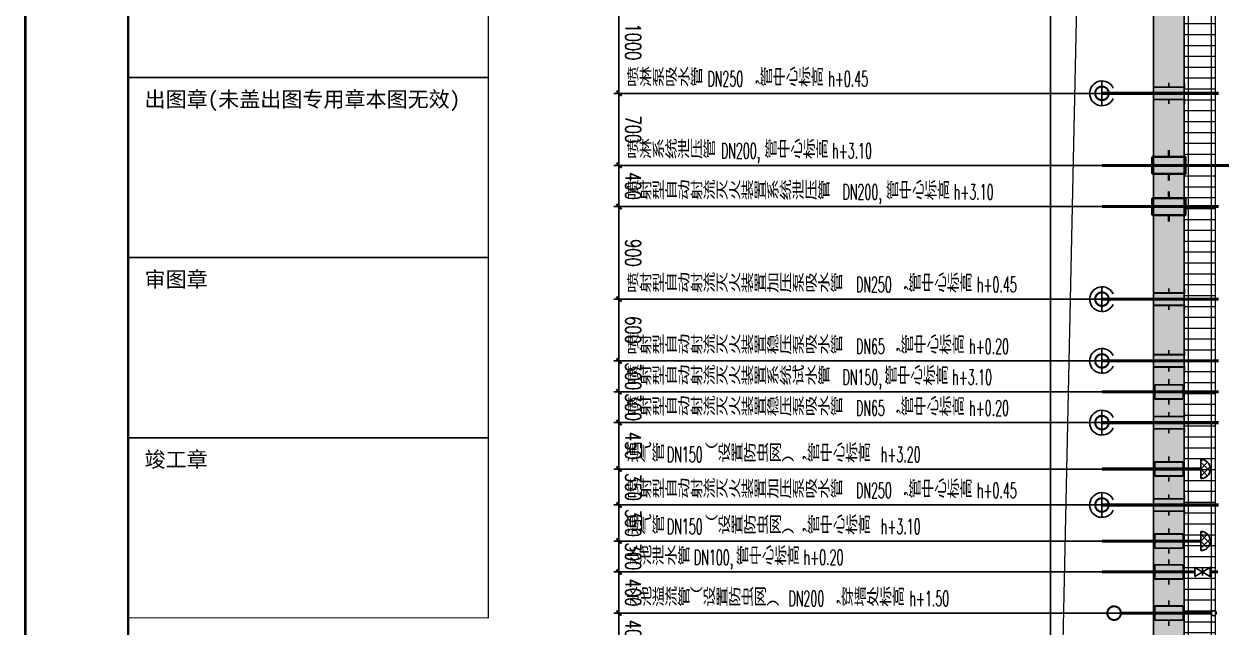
# Model space of a CAD drawing. Extents: x -452079 to 117456, y 3902 to 836955.
# Drawn here: x -328211 to -316578, y 64725 to 70586 of the extents above; entities that cross this region are included whole.
import ezdxf
from ezdxf.enums import TextEntityAlignment as Align

# ---------------------------------------------------------------- set-up
doc = ezdxf.new("R2010")
doc.units = 0
doc.header["$LTSCALE"] = 1000
doc.header["$MEASUREMENT"] = 0
for name, pattern in [('DASH', [0.35, 0.25, -0.1]), ('DOTE_30', [0.726, 0.6, -0.06, 0.006, -0.06]), ('PHANTOM2', [31.749999999999986, 15.875, -3.174999999999999, 3.174999999999999, -3.174999999999999, 3.174999999999999, -3.174999999999999])]:
    doc.linetypes.add(name, pattern=pattern)
for name, color, linetype in [('0-cxFrame', 155, 'Continuous'), ('A-AXIS-SYMB', 3, 'Continuous'), ('A-HATCH-2', 251, 'Continuous'), ('AS-COLN', 6, 'Continuous'), ('FM_ZF凝结', 150, 'Continuous'), ('FM_ZF喷淋', 6, 'Continuous'), ('FM_ZF废水', 21, 'Continuous'), ('FM_ZF污水', 2, 'Continuous'), ('gps-wang', 90, 'Continuous'), ('qianming', 155, 'Continuous'), ('S-TEXT_其他文字', 3, 'Continuous'), ('S-wang', 3, 'Continuous'), ('S-其他', 3, 'Continuous'), ('TWT_DIM', 3, 'Continuous'), ('TWT_TEXT', 7, 'Continuous'), ('WALL', 2, 'Continuous')]:
    doc.layers.add(name, color=color, linetype=linetype)
for name, color, linetype, lineweight in [('0-cxText', 131, 'Continuous', 25), ('A-WALL-HATCH', 8, 'Continuous', 13), ('Gps-ZF凝结', 150, 'DOTE_30', 60), ('Gps-ZF喷淋', 6, 'TG_ZP', 60), ('Gps-ZF喷淋中', 6, 'TG_ZP2', 60), ('Gps-ZF废水', 21, 'DASH', 60), ('Gps-ZF污水', 2, 'DASH', 60)]:
    doc.layers.add(name, color=color, linetype=linetype, lineweight=lineweight)
doc.styles.add('_TCH_DIM', font='SIMPLEX', dxfattribs={"width": 0.75, "bigfont": '@1HZTXT'})
doc.styles.add('_TCH_DIM_T3', font='SIMPLEX', dxfattribs={"width": 0.7058823529411765, "bigfont": 'GBCBIG'})
doc.styles.add('cx_biaoti', font='')
doc.styles.add('cx_tuming', font='')
doc.styles.add('cx_tuqian1', font='')
doc.styles.add('TG_LINETYPE', font='SIMPLEX', dxfattribs={"width": 0.8, "height": 3.5, "bigfont": 'HZTXT'})
doc.styles.add('图框宋体', font='', dxfattribs={"width": 0.75})
doc.styles.add('黑体', font='', dxfattribs={"height": 12})
doc.styles.get('cx_biaoti').set_extended_font_data('SimSun')
doc.styles.get('cx_tuming').set_extended_font_data('SimHei')
doc.styles.get('cx_tuqian1').set_extended_font_data('SimSun')
doc.styles.get('图框宋体').set_extended_font_data('SimSun')
doc.styles.get('黑体').set_extended_font_data('SimHei')
doc.linetypes.add('TG_ZP', pattern='A,3,-0.6,["ZP",TG_LINETYPE,S=0.1,R=0,X=-0.52,Y=-0.15],0', length=3.6)
doc.linetypes.add('TG_ZP2', pattern='A,4,-0.6,["ZP2",TG_LINETYPE,S=0.1,R=0,X=-0.52,Y=-0.15],0', length=4.6)
doc.dimstyles.new('_TCH_ARCH&&50', dxfattribs={"dimtxt": 148.75, "dimasz": 50, "dimexe": 50, "dimexo": 50, "dimgap": 63.12500000000001, "dimtad": 1, "dimdec": 0, "dimzin": 0, "dimdsep": 46, "dimtxsty": '_TCH_DIM_T3', "dimblk": 'ARCHTICK', "dimcen": 0.09, "dimclrt": 7, "dimazin": 2, "dimtfac": 1, "dimtdec": 0, "dimtix": 1, "dimtmove": 2, "dimatfit": 3, "dimfxl": 0, "dimtolj": 1, "dimtzin": 0, "dimarcsym": 0})

# ---------------------------------------------------------------- blocks, each defined once
blk = doc.blocks.new('zjcx_lan_xinxi(Dragon)')
for p, q in [((7000, -3200), (0, -3200)), ((7000, -6700), (0, -6700)), ((7000, -10200), (0, -10200)), ((7000, -13700), (0, -13700)), ((7000, -17200), (0, -17200))]:
    blk.add_line(p, q)
at = {"const_width": 25}
blk.add_lwpolyline([(0, -20700), (7000, -20700), (7000, 0), (0, 0)], close=True, dxfattribs=at)
for points in [[(2500, -3200), (2500, 0)], [(4500, -3200), (4500, 0)], [(0, -800), (7000, -800)], [(0, -1600), (7000, -1600)], [(0, -2400), (7000, -2400)]]:
    blk.add_lwpolyline(points)
for points in [[(7000, -3200), (7000, 0)], [(0, -3200), (7000, -3200)], [(0, -20700), (7000, -20700), (7000, -3200)], [(0, -20700), (7000, -20700)]]:
    blk.add_lwpolyline(points, dxfattribs=at)
at = {"style": '图框宋体'}
for s, p in [('实   名', (3500, -400)), ('签   名', (5750, -400)), ('项目负责人', (1204.01057605783, -1200)), ('专业负责人', (1250.000000000116, -2000)), ('设  计  人', (1250.000000000116, -2800))]:
    blk.add_text(s, height=300, dxfattribs=at).set_placement(p, align=Align.MIDDLE)
for s, p in [('注册（执业）章', (318.3070923574269, -3771.249459879589)), ('预留章', (318.3070923574269, -7271.249459879589)), ('出图章(未盖出图专用章本图无效)', (318.3070923574269, -10771.24945987959)), ('审图章', (318.3070923574269, -14271.24945987959)), ('竣工章', (318.3070923574269, -17771.24945987959))]:
    blk.add_text(s, height=300, dxfattribs=at).set_placement(p)
blk = doc.blocks.new('T-信息(Dragon)')
at = {"layer": '0-cxFrame'}
blk.add_blockref('zjcx_lan_xinxi(Dragon)', (0, 0), dxfattribs=at)
at = {"layer": 'qianming', "color": 3, "style": 'cx_biaoti'}
for s, p in [('宋月飞', (3496.829788440024, -1184.841803923431)), ('蒋松松', (3496.829788440024, -1984.841803923428)), ('蒋松松', (3496.829788440024, -2784.841803923428))]:
    blk.add_text(s, height=350, dxfattribs=at).set_placement(p, align=Align.MIDDLE_CENTER)
blk = doc.blocks.new('TK22.A0 L(Dragon)')
at = {"layer": '0-cxFrame', "color": 7, "const_width": 0.5}
blk.add_lwpolyline([(0, 0), (-1189, 0), (-1189, 841), (0, 841)], close=True, dxfattribs=at)
at = {"layer": '0-cxFrame', "const_width": 0.5}
blk.add_lwpolyline([(-80, 10), (-1169, 10), (-1169, 831), (-80, 831)], close=True, dxfattribs=at)
at = {"layer": '0-cxFrame', "xscale": 0.01, "yscale": 0.01, "zscale": 0.01}
blk.add_blockref('T-信息(Dragon)', (-1169, 831), dxfattribs=at)
at = {"style": '黑体', "flags": 4}
blk.add_attdef('图幅', text='', height=3.3, dxfattribs=at).set_placement((-40, 3), align=Align.RIGHT)
at = {"layer": '0-cxText', "flags": 4}
for tag, height, style, p in [('建设单位', 3.5, 'cx_tuming', (-45, 240)), ('项目名称', 3.5, 'cx_tuming', (-45, 210)), ('子项名称', 3.5, 'cx_tuming', (-45, 180)), ('工程编号', 3.3, 'cx_tuqian1', (-35, 165)), ('图名1', 3.5, 'cx_tuming', (-45, 87)), ('图名2', 3.5, 'cx_tuming', (-45, 79)), ('图名3', 3.5, 'cx_tuming', (-45, 71)), ('出图日期', 3.3, 'cx_tuqian1', (-39, 60)), ('专业', 3.3, 'cx_tuqian1', (-55, 52)), ('图号', 3.3, 'cx_tuqian1', (-55, 44)), ('版次', 3.3, 'cx_tuqian1', (-20, 44))]:
    blk.add_attdef(tag, text='', height=height, dxfattribs=dict(at, style=style)).set_placement(p, align=Align.MIDDLE)
blk = doc.blocks.new('喇叭裤_M_F')
at = {"layer": 'S-TEXT_其他文字'}
for p, q in [((-2943334.930552511, 331393.1658825671), (-2943334.930552511, 331633.1658825671)), ((-2943454.930552511, 331513.1658825671), (-2943214.930552511, 331513.1658825671))]:
    blk.add_line(p, q, dxfattribs=at)
at = {"layer": 'S-TEXT_其他文字', "const_width": 20}
blk.add_lwpolyline([(-2943268.930585472, 331513.0998825525, -3999.999915126028), (-2943268.930552511, 331513.1658825671)], format="xyb", dxfattribs=at)
at = {"layer": 'S-TEXT_其他文字'}
blk.add_arc((-2943334.930552451, 331513.1658822988), 120, 295.2498606566417, 244.6970538602092, dxfattribs=at)
blk = doc.blocks.new('cqtqg')
at = {"layer": 'gps-wang'}
for p, q in [((-93.33333333401242, 2.91038304567337e-11), (93.33333333401242, 2.91038304567337e-11)), ((-71.96099302351939, 3.92901711165905e-11), (-91.306434609415, 19.34544158595527)), ((-67.96728328461467, 2.91038304567337e-11), (22.59080184889608, 90.55808513359078)), ((0, 2.91038304567337e-11), (-65.99663291120378, 65.99663291123288)), ((67.96728328465542, 2.91038304567337e-11), (-22.59080184887571, 90.55808513359078)), ((4.074536263942718e-11, 2.91038304567337e-11), (65.99663291120378, 65.99663291123288)), ((71.96099302349903, 3.92901711165905e-11), (91.30643460943537, 19.34544158595527))]:
    blk.add_line(p, q, dxfattribs=at)
blk.add_arc((0, 2.91038304567337e-11), 93.33333333401242, 0, 180, dxfattribs=at)
blk = doc.blocks.new('$LinePat$饰面砖')
at = {"color": 0}
for p, q in [((0, 0), (70, 0)), ((0, 0), (0, -100)), ((35, 0), (35, -100)), ((70, 0), (70, -100)), ((0, -100), (70, -100))]:
    blk.add_line(p, q, dxfattribs=at)
at = {"color": 0, "linetype": 'DASH'}
for p, q in [((0, -12.5), (70, -12.5)), ((0, -87.5), (70, -87.5))]:
    blk.add_line(p, q, dxfattribs=at)
blk = doc.blocks.new('A$C7EDB0725')
at = {"layer": 'A-HATCH-2'}
h = blk.add_hatch(dxfattribs=at)
h.set_pattern_fill('混凝土', color=8, scale=50)
h.set_pattern_definition([(49.99999999999999, (375246.5758206437, -51127.69472976355), (358.6300913003767, -31.37606749129755), [37.5, -412.5]), (355, (375246.5758206437, -51127.69472976355), (-69.3756668065, 376.0960668500059), [30, -330]), (100.4514, (375276.4616606437, -51130.30939976355), (289.2546908570108, 344.7197710304768), [31.870095, -350.571056]), (46.18420000000001, (375246.5758206437, -51027.69472976355), (533.6205243128222, -82.75950716450905), [56.25, -618.75]), (96.6356, (375291.0441931437, -51034.59138326355), (467.3313527743517, 487.0589354502209), [47.805144, -525.8565]), (351.1842, (375246.5758206437, -51027.69472976355), (467.3309725668136, 487.0593004626623), [45, -495]), (21, (375296.5758206437, -51052.69472976355), (298.4535260592309, -201.3094453326694), [37.5, -412.5]), (326.0000000000001, (375296.5758206437, -51052.69472976355), (121.6576659607909, 362.5750225234265), [30, -330]), (71.4514, (375321.4469371437, -51069.47053276355), (420.111314290745, 161.2652483549762), [31.870095, -350.571056]), (37.50000000000001, (375246.5758206437, -51127.69472976355), (6.079927658645334, 166.4469269156558), [0, -326, 0, -335, 0, -331.25]), (7.499999999999999, (375246.5758206437, -51127.69472976355), (131.5347687210743, 197.2058559411801), [0, -191, 0, -318.5, 0, -126.25]), (327.5, (375135.0758206437, -51127.69472976355), (266.9112180862045, -11.27743586718988), [0, -125, 0, -390, 0, -517.5]), (317.5, (375085.0758206437, -51127.69472976355), (291.5930846711931, 50.05249116615887), [0, -162.5, 0, -259, 0, -367.5])])
h.paths.add_polyline_path([(1760.035002462333, 15922.82172966081), (1460.035002462333, 15922.82172966081), (1460.035002462158, 811.935485348411), (1610.035002462333, 695.2688186821324), (1760.035002462508, 811.9354853494588)])
at = {"layer": 'A-WALL-HATCH'}
blk.add_lwpolyline([(460.0350024624495, 801.9354853479454), (777.9579530978808, 15595.09007567233), (1460.035002462333, 15812.82172966011)], dxfattribs=at)
at = {"layer": 'AS-COLN'}
for p, q in [((1460.035002462333, 15922.82172966081), (1460.035002462158, 811.935485348411)), ((1760.035002462333, 15922.82172966081), (1760.035002462508, 811.9354853494588))]:
    blk.add_line(p, q, dxfattribs=at)
blk.add_lwpolyline([(460.0350024624495, 801.9354853479454), (1460.035002462449, 801.9354853479454), (1460.035002462449, 15812.82172966011), (460.0350024624495, 15812.82172966011)], close=True, dxfattribs=at)
at = {"layer": 'A-WALL-HATCH', "xscale": 3.019102133014554, "yscale": 3, "zscale": 3, "rotation": 270.0001690309123}
for p in [(2060.044354593381, 12642.76493253194), (2060.044978068792, 12431.42778322178), (2060.045601544261, 12220.09063391174), (2060.046225019672, 12008.75348460158), (2060.046848495142, 11797.41633529153), (2060.047471970553, 11586.07918598138), (2060.048095445964, 11374.74203667133), (2060.048718921433, 11163.40488736118), (2060.049342396902, 10952.06773805113), (2060.049965872313, 10740.73058874097), (2060.050589347724, 10529.39343943093), (2060.051212823193, 10318.05629012077), (2060.051836298604, 10106.71914081073), (2060.052459774073, 9895.381991500573), (2060.053083249484, 9684.044842190531), (2060.053706724895, 9472.707692880373), (2060.054330200364, 9261.37054357033), (2060.054953675834, 9050.033394260172), (2060.055577151245, 8838.69624495013), (2060.056200626655, 8627.359095639971), (2060.056824102125, 8416.021946329929), (2060.057447577536, 8204.68479701977), (2060.058071053005, 7993.347647709728), (2060.058694528416, 7782.01049839957), (2060.059318003827, 7570.673349089528), (2060.059941479296, 7359.336199779369), (2060.060564954765, 7147.999050469327), (2060.061188430176, 6936.661901159168), (2060.061811905587, 6725.324751849126)]:
    blk.add_blockref('$LinePat$饰面砖', p, dxfattribs=at)
blk = doc.blocks.new('$VALVE$00000547')
at = {"const_width": 30}
for points in [[(0, 100), (-250, 100), (-250, 175)], [(0, 100), (0, 175)], [(0, 100), (250, 100), (250, 175)], [(-250, -175), (-250, -100), (0, -100)], [(0, -175), (0, -100)], [(250, -175), (250, -100), (0, -100)]]:
    blk.add_lwpolyline(points, dxfattribs=at)
blk = doc.blocks.new('$VALVE$00000553')
for p, q in [((-137.7, -68.85000000000005), (-137.7, 68.85)), ((-137.7, 0), (137.7, 0)), ((0, -6.279119999999577), (0, 6.279119999999577)), ((137.7, -68.85000000000005), (137.7, 68.85))]:
    blk.add_line(p, q)
at = {"const_width": 18.36}
for points in [[(0, 123.5783553195676), (0, 68.85), (0, 68.85)], [(-137.7, 68.85), (-137.7, 68.85), (0, 68.85)], [(137.7, 68.85), (137.7, 68.85), (0, 68.85)], [(0, -68.85000000000005), (-137.7, -68.85000000000005), (-137.7, -68.85000000000005)], [(0, -68.85000000000005), (137.7, -68.85000000000005), (137.7, -68.85000000000005)], [(0, -68.85000000000005), (0, -123.5783553195677), (0, -123.5783553195677)]]:
    blk.add_lwpolyline(points, dxfattribs=at)
blk = doc.blocks.new('$VALVE$00000296')
for points in [[(-125, 72.16878364870354), (-125, -72.16878364870354), (125, 72.16878364870354), (125, -72.16878364870354), (-125, 72.16878364870354)], [(0, 60.22559497023212), (0, -63.5535608260252)]]:
    blk.add_lwpolyline(points)
for p in [(-125, 0), (125, 0)]:
    blk.add_point(p)
blk = doc.blocks.new('_ArchTick')
at = {"color": 0, "linetype": 'ByBlock', "const_width": 0.4}
blk.add_lwpolyline([(-0.5, -0.5), (0.5, 0.5)], dxfattribs=at)
blk = doc.blocks.new('*D559')
at = {"layer": 'TWT_DIM', "color": 0, "lineweight": -2, "transparency": 16777216}
for p, q in [((-316985.4071485218, 70911.40297374579), (-322478.9231497534, 70911.3867670716)), ((-322428.9201996071, 69911.38675951325), (-322428.9231497536, 70911.38691457889)), ((-316985.4041983754, 69911.40281868014), (-322478.920199607, 69911.38661200595))]:
    blk.add_line(p, q, dxfattribs=at)
at = {"layer": 'TWT_DIM', "color": 0, "lineweight": -2, "transparency": 16777216, "xscale": 50, "yscale": 50, "zscale": 50}
for p, rotation in [((-322428.9231497536, 70911.38691457889), 90.00016903091408), ((-322428.9201996071, 69911.38675951325), 270.000169030914)]:
    blk.add_blockref('_ArchTick', p, dxfattribs=dict(at, rotation=rotation))
at = {"layer": 'TWT_DIM', "color": 7, "transparency": 16777216, "insert": (-322291.421674681, 70411.38724269114), "char_height": 148.75, "attachment_point": 5, "rotation": 270.00016903091404, "style": '_TCH_DIM_T3'}
blk.add_mtext('\\A1;1000', dxfattribs=at)
blk = doc.blocks.new('*D560')
at = {"layer": 'TWT_DIM', "color": 0, "lineweight": -2, "transparency": 16777216}
for p, q in [((-316985.4041983754, 69911.40281867972), (-322478.920199607, 69911.38661200597)), ((-322428.9181342034, 69211.28448758791), (-322428.9201996072, 69911.38675951326)), ((-316985.4021329715, 69211.30054675437), (-322478.9181342032, 69211.28434008062))]:
    blk.add_line(p, q, dxfattribs=at)
at = {"layer": 'TWT_DIM', "color": 0, "lineweight": -2, "transparency": 16777216, "xscale": 50, "yscale": 50, "zscale": 50}
for p, rotation in [((-322428.9201996072, 69911.38675951326), 90.00016903090946), ((-322428.9181342034, 69211.28448758791), 270.0001690309095)]:
    blk.add_blockref('_ArchTick', p, dxfattribs=dict(at, rotation=rotation))
at = {"layer": 'TWT_DIM', "color": 7, "transparency": 16777216, "insert": (-322291.4191669059, 69561.3360291956), "char_height": 148.75, "attachment_point": 5, "rotation": 270.0001690309095, "style": '_TCH_DIM_T3'}
blk.add_mtext('\\A1;700', dxfattribs=at)
blk = doc.blocks.new('*D561')
at = {"layer": 'TWT_DIM', "color": 0, "lineweight": -2, "transparency": 16777216}
for p, q in [((-316985.4021329715, 69211.30054675484), (-322478.9181342031, 69211.2843400806)), ((-322428.9169541441, 68811.28422948123), (-322428.9181342033, 69211.28448758791)), ((-316985.4009529123, 68811.30028864816), (-322478.916954144, 68811.28408197392))]:
    blk.add_line(p, q, dxfattribs=at)
at = {"layer": 'TWT_DIM', "color": 0, "lineweight": -2, "transparency": 16777216, "xscale": 50, "yscale": 50, "zscale": 50}
for p, rotation in [((-322428.9181342033, 69211.28448758791), 90.0001690309145), ((-322428.9169541441, 68811.28422948123), 270.0001690309145)]:
    blk.add_blockref('_ArchTick', p, dxfattribs=dict(at, rotation=rotation))
at = {"layer": 'TWT_DIM', "color": 7, "transparency": 16777216, "insert": (-322291.4175441744, 69011.28476417958), "char_height": 148.75, "attachment_point": 5, "rotation": 270.00016903091455, "style": '_TCH_DIM_T3'}
blk.add_mtext('\\A1;400', dxfattribs=at)
blk = doc.blocks.new('*D562')
at = {"layer": 'TWT_DIM', "color": 0, "lineweight": -2, "transparency": 16777216}
for p, q in [((-316985.4009529123, 68811.30028864785), (-322478.916954144, 68811.28408197394)), ((-322428.9142993154, 67911.38681069856), (-322428.9169541441, 68811.28422948123)), ((-316985.3982980836, 67911.40286986518), (-322478.9142993152, 67911.38666319127))]:
    blk.add_line(p, q, dxfattribs=at)
at = {"layer": 'TWT_DIM', "color": 0, "lineweight": -2, "transparency": 16777216, "xscale": 50, "yscale": 50, "zscale": 50}
for p, rotation in [((-322428.9169541441, 68811.28422948123), 90.00016903091111), ((-322428.9142993154, 67911.38681069856), 270.0001690309111)]:
    blk.add_blockref('_ArchTick', p, dxfattribs=dict(at, rotation=rotation))
at = {"layer": 'TWT_DIM', "color": 7, "transparency": 16777216, "insert": (-322291.4156267304, 68361.335925735), "char_height": 148.75, "attachment_point": 5, "rotation": 270.00016903091114, "style": '_TCH_DIM_T3'}
blk.add_mtext('\\A1;900', dxfattribs=at)
blk = doc.blocks.new('*D563')
at = {"layer": 'TWT_DIM', "color": 0, "lineweight": -2, "transparency": 16777216}
for p, q in [((-316985.3982980836, 67911.40286986556), (-322478.9142993153, 67911.38666319124)), ((-322428.9125292277, 67311.38674187595), (-322428.9142993155, 67911.38681069855)), ((-316985.3965279958, 67311.40280104296), (-322478.9125292275, 67311.38659436864))]:
    blk.add_line(p, q, dxfattribs=at)
at = {"layer": 'TWT_DIM', "color": 0, "lineweight": -2, "transparency": 16777216, "xscale": 50, "yscale": 50, "zscale": 50}
for p, rotation in [((-322428.9142993155, 67911.38681069855), 90.00016903091533), ((-322428.9125292277, 67311.38674187595), 270.0001690309153)]:
    blk.add_blockref('_ArchTick', p, dxfattribs=dict(at, rotation=rotation))
at = {"layer": 'TWT_DIM', "color": 7, "transparency": 16777216, "insert": (-322291.4134142722, 67611.38718193234), "char_height": 148.75, "attachment_point": 5, "rotation": 270.00016903091534, "style": '_TCH_DIM_T3'}
blk.add_mtext('\\A1;600', dxfattribs=at)
blk = doc.blocks.new('*D564')
at = {"layer": 'TWT_DIM', "color": 0, "lineweight": -2, "transparency": 16777216}
for p, q in [((-322428.9125292277, 67311.38674187596), (-322428.912676735, 67361.38674187574)), ((-316985.3965279958, 67311.40280104257), (-322478.9125292275, 67311.38659436867)), ((-322428.9116445195, 67011.50051477276), (-322428.9125292277, 67311.38674187596)), ((-316985.3956432877, 67011.51657393937), (-322478.9116445194, 67011.50036726547)), ((-322428.9116445195, 67011.50051477276), (-322428.9114970122, 66961.50051477298))]:
    blk.add_line(p, q, dxfattribs=at)
at = {"layer": 'TWT_DIM', "color": 0, "lineweight": -2, "transparency": 16777216, "xscale": 50, "yscale": 50, "zscale": 50}
for p, rotation in [((-322428.9125292277, 67311.38674187596), 270.000169030911), ((-322428.9116445195, 67011.50051477276), 90.00016903091094)]:
    blk.add_blockref('_ArchTick', p, dxfattribs=dict(at, rotation=rotation))
at = {"layer": 'TWT_DIM', "color": 7, "transparency": 16777216, "insert": (-322291.4120868742, 67161.44403396938), "char_height": 148.75, "attachment_point": 5, "rotation": 270.00016903091097, "style": '_TCH_DIM_T3'}
blk.add_mtext('\\A1;300', dxfattribs=at)
blk = doc.blocks.new('*D565')
at = {"layer": 'TWT_DIM', "color": 0, "lineweight": -2, "transparency": 16777216}
for p, q in [((-316985.3956432877, 67011.5165739391), (-322478.9116445193, 67011.50036726546)), ((-322428.9116445195, 67011.50051477275), (-322428.9117920268, 67061.50051477255)), ((-322428.9107591403, 66711.38681069131), (-322428.9116445195, 67011.50051477275)), ((-316985.3947579085, 66711.40286985766), (-322478.9107591401, 66711.38666318402)), ((-322428.9107591403, 66711.38681069131), (-322428.910611633, 66661.38681069153))]:
    blk.add_line(p, q, dxfattribs=at)
at = {"layer": 'TWT_DIM', "color": 0, "lineweight": -2, "transparency": 16777216, "xscale": 50, "yscale": 50, "zscale": 50}
for p, rotation in [((-322428.9116445195, 67011.50051477275), 270.0001690309082), ((-322428.9107591403, 66711.38681069131), 90.00016903090825)]:
    blk.add_blockref('_ArchTick', p, dxfattribs=dict(at, rotation=rotation))
at = {"layer": 'TWT_DIM', "color": 7, "transparency": 16777216, "insert": (-322291.4112018305, 66861.44406837715), "char_height": 148.75, "attachment_point": 5, "rotation": 270.00016903090824, "style": '_TCH_DIM_T3'}
blk.add_mtext('\\A1;300', dxfattribs=at)
blk = doc.blocks.new('*D566')
at = {"layer": 'TWT_DIM', "color": 0, "lineweight": -2, "transparency": 16777216}
for p, q in [((-316985.3947579085, 66711.4028698583), (-322478.9107591402, 66711.38666318404)), ((-322428.9094301471, 66260.90292319315), (-322428.9107591403, 66711.38681069134)), ((-316985.3934289152, 66260.9189823601), (-322478.9094301469, 66260.90277568584))]:
    blk.add_line(p, q, dxfattribs=at)
at = {"layer": 'TWT_DIM', "color": 0, "lineweight": -2, "transparency": 16777216, "xscale": 50, "yscale": 50, "zscale": 50}
for p, rotation in [((-322428.9107591403, 66711.38681069134), 90.00016903091482), ((-322428.9094301471, 66260.90292319315), 270.0001690309148)]:
    blk.add_blockref('_ArchTick', p, dxfattribs=dict(at, rotation=rotation))
at = {"layer": 'TWT_DIM', "color": 7, "transparency": 16777216, "insert": (-322291.4100946444, 66486.14527258728), "char_height": 148.75, "attachment_point": 5, "rotation": 270.00016903091483, "style": '_TCH_DIM_T3'}
blk.add_mtext('\\A1;450', dxfattribs=at)
blk = doc.blocks.new('*D567')
at = {"layer": 'TWT_DIM', "color": 0, "lineweight": -2, "transparency": 16777216}
for p, q in [((-322428.9094301471, 66260.90292319313), (-322428.9095776544, 66310.90292319292)), ((-316985.3934289152, 66260.91898235962), (-322478.9094301469, 66260.90277568584)), ((-322428.9083990234, 65911.38675907745), (-322428.9094301471, 66260.90292319313)), ((-316985.3923977916, 65911.40281824394), (-322478.9083990232, 65911.38661157015)), ((-322428.9083990234, 65911.38675907745), (-322428.9082515161, 65861.38675907766))]:
    blk.add_line(p, q, dxfattribs=at)
at = {"layer": 'TWT_DIM', "color": 0, "lineweight": -2, "transparency": 16777216, "xscale": 50, "yscale": 50, "zscale": 50}
for p, rotation in [((-322428.9094301471, 66260.90292319313), 270.0001690309099), ((-322428.9083990234, 65911.38675907745), 90.00016903090987)]:
    blk.add_blockref('_ArchTick', p, dxfattribs=dict(at, rotation=rotation))
at = {"layer": 'TWT_DIM', "color": 7, "transparency": 16777216, "insert": (-322291.4089145859, 66086.14524678035), "char_height": 148.75, "attachment_point": 5, "rotation": 270.0001690309099, "style": '_TCH_DIM_T3'}
blk.add_mtext('\\A1;350', dxfattribs=at)
blk = doc.blocks.new('*D568')
at = {"layer": 'TWT_DIM', "color": 0, "lineweight": -2, "transparency": 16777216}
for p, q in [((-322428.9083990233, 65911.38675907745), (-322428.9085465306, 65961.38675907723)), ((-316985.3923977916, 65911.40281824417), (-322478.9083990232, 65911.38661157015)), ((-322428.9073650449, 65560.9029404062), (-322428.9083990233, 65911.38675907745)), ((-316985.3913638131, 65560.91899957292), (-322478.9073650448, 65560.90279289891)), ((-322428.9073650449, 65560.9029404062), (-322428.9072175376, 65510.90294040641))]:
    blk.add_line(p, q, dxfattribs=at)
at = {"layer": 'TWT_DIM', "color": 0, "lineweight": -2, "transparency": 16777216, "xscale": 50, "yscale": 50, "zscale": 50}
for p, rotation in [((-322428.9083990233, 65911.38675907745), 270.0001690309123), ((-322428.9073650449, 65560.9029404062), 90.00016903091226)]:
    blk.add_blockref('_ArchTick', p, dxfattribs=dict(at, rotation=rotation))
at = {"layer": 'TWT_DIM', "color": 7, "transparency": 16777216, "insert": (-322291.4078820348, 65736.14525538689), "char_height": 148.75, "attachment_point": 5, "rotation": 270.0001690309123, "style": '_TCH_DIM_T3'}
blk.add_mtext('\\A1;350', dxfattribs=at)
blk = doc.blocks.new('*D569')
at = {"layer": 'TWT_DIM', "color": 0, "lineweight": -2, "transparency": 16777216}
for p, q in [((-322428.9073650449, 65560.90294040622), (-322428.9075125522, 65610.902940406)), ((-316985.3913638131, 65560.91899957361), (-322478.9073650448, 65560.90279289891)), ((-322428.9064800015, 65260.90306113402), (-322428.9073650449, 65560.90294040622)), ((-316985.3904787697, 65260.91912030142), (-322478.9064800013, 65260.90291362672)), ((-322428.9064800015, 65260.90306113402), (-322428.9063324942, 65210.90306113424))]:
    blk.add_line(p, q, dxfattribs=at)
at = {"layer": 'TWT_DIM', "color": 0, "lineweight": -2, "transparency": 16777216, "xscale": 50, "yscale": 50, "zscale": 50}
for p, rotation in [((-322428.9073650449, 65560.90294040622), 270.0001690309194), ((-322428.9064800015, 65260.90306113402), 90.00016903091934)]:
    blk.add_blockref('_ArchTick', p, dxfattribs=dict(at, rotation=rotation))
at = {"layer": 'TWT_DIM', "color": 7, "transparency": 16777216, "insert": (-322291.4069225239, 65410.90340641519), "char_height": 148.75, "attachment_point": 5, "rotation": 270.0001690309193, "style": '_TCH_DIM_T3'}
blk.add_mtext('\\A1;300', dxfattribs=at)
blk = doc.blocks.new('*D570')
at = {"layer": 'TWT_DIM', "color": 0, "lineweight": -2, "transparency": 16777216}
for p, q in [((-316985.3904787697, 65260.91912030078), (-322478.9064800013, 65260.90291362673)), ((-322428.905298756, 64860.50065270685), (-322428.9064800015, 65260.90306113403)), ((-316985.3892975241, 64860.51671187361), (-322478.9052987558, 64860.50050519955))]:
    blk.add_line(p, q, dxfattribs=at)
at = {"layer": 'TWT_DIM', "color": 0, "lineweight": -2, "transparency": 16777216, "xscale": 50, "yscale": 50, "zscale": 50}
for p, rotation in [((-322428.9064800015, 65260.90306113403), 90.00016903091257), ((-322428.905298756, 64860.50065270685), 270.0001690309126)]:
    blk.add_blockref('_ArchTick', p, dxfattribs=dict(at, rotation=rotation))
at = {"layer": 'TWT_DIM', "color": 7, "transparency": 16777216, "insert": (-322291.4058893794, 65060.70226256554), "char_height": 148.75, "attachment_point": 5, "rotation": 270.0001690309126, "style": '_TCH_DIM_T3'}
blk.add_mtext('\\A1;400', dxfattribs=at)
blk = doc.blocks.new('*D571')
at = {"layer": 'TWT_DIM', "color": 0, "lineweight": -2, "transparency": 16777216}
for p, q in [((-316985.3892975241, 64860.5167118735), (-322478.9052987557, 64860.50050519955)), ((-322428.9041186985, 64460.50097964834), (-322428.9052987559, 64860.50065270685)), ((-316985.3881174667, 64460.517038815), (-322478.9041186983, 64460.50083214104))]:
    blk.add_line(p, q, dxfattribs=at)
at = {"layer": 'TWT_DIM', "color": 0, "lineweight": -2, "transparency": 16777216, "xscale": 50, "yscale": 50, "zscale": 50}
for p, rotation in [((-322428.9052987559, 64860.50065270685), 90.00016903091166), ((-322428.9041186985, 64460.50097964834), 270.0001690309116)]:
    blk.add_blockref('_ArchTick', p, dxfattribs=dict(at, rotation=rotation))
at = {"layer": 'TWT_DIM', "color": 7, "transparency": 16777216, "insert": (-322291.4047087278, 64660.50122182265), "char_height": 148.75, "attachment_point": 5, "rotation": 270.00016903091165, "style": '_TCH_DIM_T3'}
blk.add_mtext('\\A1;400', dxfattribs=at)

msp = doc.modelspace()

# ---------------------------------------------------------------- linework, layer by layer
at = {"layer": 'A-AXIS-SYMB'}
msp.add_lwpolyline([(-328198.5582222261, 33614.62293454784), (-268748.5582222261, 33614.62293454784), (-268748.5582222261, 75664.62293454784), (-328198.5582222261, 75664.62293454784)], close=True, dxfattribs=at)
at = {"layer": 'Gps-ZF凝结', "ltscale": 0.5, "const_width": 30}
for points in [[(-316600.4158512485, 69911.40161221684), (-317735.4158514476, 69911.40161221684)], [(-316600.4158512485, 67911.40161221684), (-317735.4158514476, 67911.40161221684)], [(-316600.4158512485, 67311.40161221684), (-317735.4158514476, 67311.40161221684)], [(-316600.4158512485, 66711.40161221684), (-317735.4158514476, 66711.40161221684)], [(-316600.4158512485, 65911.40161221684), (-317735.4158514476, 65911.40161221684)]]:
    msp.add_lwpolyline(points, dxfattribs=at)
at = {"layer": 'Gps-ZF喷淋', "linetype": 'TG_ZP', "ltscale": 0.4, "const_width": 30}
msp.add_lwpolyline([(-317735.4158514472, 69211.2992026239), (-316008.9034388034, 69211.2992026239)], dxfattribs=at)
at = {"layer": 'Gps-ZF喷淋中', "color": 4, "linetype": 'Continuous', "const_width": 30}
msp.add_lwpolyline([(-317735.4158514472, 68811.2992026239), (-316600.4158512485, 68811.2992026239)], dxfattribs=at)
at = {"layer": 'Gps-ZF废水', "linetype": 'PHANTOM2', "ltscale": 250, "const_width": 30}
for points in [[(-316775.4335563231, 66260.91777633558), (-317735.4601062508, 66260.91777633558)], [(-316775.4335563231, 65560.91777633558), (-317735.4601062508, 65560.91777633558)], [(-317735.460106251, 65260.91777633563), (-316833.5291011859, 65260.91777633563)], [(-316683.5291011859, 65260.91777633563), (-316608.7386428951, 65260.91777633563)], [(-317551.4573999531, 64860.51536790499), (-316674.2325129359, 64860.51536790499)]]:
    msp.add_lwpolyline(points, dxfattribs=at)
at = {"layer": 'Gps-ZF污水', "const_width": 30}
msp.add_lwpolyline([(-317735.4158514472, 67010.5153679041), (-316600.4158512485, 67010.5153679041)], dxfattribs=at)
at = {"layer": 'S-TEXT_其他文字', "const_width": 20, "elevation": -3000}
msp.add_lwpolyline([(-317683.4574179891, 64860.58132927803, -3999.999915126028), (-317683.4574509505, 64860.51532926349)], format="xyb", dxfattribs=at)
at = {"layer": 'S-wang'}
msp.add_circle((-316649.2325129359, 64860.51536790499, -3000), 25, dxfattribs=at)

# ---------------------------------------------------------------- block references
at = {"layer": '0-cxFrame', "xscale": 50, "yscale": 50, "zscale": 50}
msp.add_blockref('TK22.A0 L(Dragon)', (-268748.5582222261, 33614.62293454784), dxfattribs=at)
at = {"layer": 'FM_ZF凝结', "xscale": 0.6, "yscale": 0.6, "zscale": 0.6, "rotation": 180}
for p in [(-317085.4158514476, 69911.40161221684), (-317085.4158514476, 67911.40161221684), (-317085.4158514476, 67311.40161221684), (-317085.4158514476, 66711.40161221684), (-317085.4158514476, 65911.40161221684)]:
    msp.add_blockref('$VALVE$00000547', p, dxfattribs=at)
at = {"layer": 'FM_ZF喷淋', "xscale": 1.2, "yscale": 1.2, "zscale": 1.2}
for p in [(-317085.4158514472, 69211.2992026239), (-317085.4158514472, 68811.2992026239)]:
    msp.add_blockref('$VALVE$00000553', p, dxfattribs=at)
at = {"layer": 'FM_ZF废水', "xscale": -1, "yscale": -1, "rotation": 180}
for p in [(-317085.460106251, 66260.91777633558), (-317085.460106251, 65560.91777633558)]:
    msp.add_blockref('$VALVE$00000553', p, dxfattribs=at)
at = {"layer": 'FM_ZF废水', "xscale": -1, "yscale": -1}
for p in [(-317085.4662362099, 65260.91777633563), (-317085.4601062508, 64860.51536790499)]:
    msp.add_blockref('$VALVE$00000553', p, dxfattribs=at)
at = {"layer": 'FM_ZF废水', "xscale": 0.6, "yscale": -0.6, "zscale": 0.6}
msp.add_blockref('$VALVE$00000296', (-316758.5291011859, 65260.91777633563), dxfattribs=at)
at = {"layer": 'FM_ZF污水'}
msp.add_blockref('$VALVE$00000553', (-317085.4158514472, 67010.5153679041), dxfattribs=at)
at = {"layer": 'Gps-ZF凝结', "linetype": 'Continuous', "rotation": 90.00000000000001}
for p in [(13777.74999247835, 3013246.332190226, -3000), (13777.74999247835, 3011246.332190226, -3000), (13777.74999247835, 3010646.332190226, -3000), (13777.74999247835, 3010046.332190226, -3000), (13777.74999247835, 3009246.332190226, -3000)]:
    msp.add_blockref('喇叭裤_M_F', p, dxfattribs=at)
at = {"layer": 'S-其他', "rotation": 270}
for p in [(-316775.4335563231, 66260.91777633558), (-316775.4335563231, 65560.91777633558)]:
    msp.add_blockref('cqtqg', p, dxfattribs=at)
at = {"layer": 'WALL'}
msp.add_blockref('A$C7EDB0725', (-318695.45085391, 58048.57988255568, -3000), dxfattribs=at)

# ---------------------------------------------------------------- texts
at = {"layer": 'TWT_TEXT', "style": '_TCH_DIM'}
for s, height, width, p in [('喷淋泵吸水管', 173.6220472440945, 0.75, (-322356.6750957566, 69978.75365439856)), ('，管中心标高', 173.6220472440945, 0.75, (-321182.9250957566, 69978.75365439856)), ('DN250', 148.75, 0.5294117647058824, (-321569.1750957566, 69978.75365439856)), ('h+0.45', 148.75, 0.5294117647058824, (-320395.4250957566, 69978.75365439856)), ('喷淋系统泄压管', 173.6220472440945, 0.75, (-322356.6730303528, 69278.6513824733)), ('管中心标高', 173.6220472440945, 0.75, (-321014.1730303528, 69278.6513824733)), ('DN200,', 148.75, 0.5294117647058824, (-321437.9230303528, 69278.6513824733)), ('h+3.10', 148.75, 0.5294117647058824, (-320357.9230303528, 69278.6513824733)), ('喷射型自动射流灭火装置系统泄压管', 173.6220472440945, 0.75, (-322356.6718502936, 68878.65112436659)), ('DN200,', 148.75, 0.5294117647058824, (-320256.6718502936, 68878.65112436659)), ('管中心标高', 173.6220472440945, 0.75, (-319832.9218502936, 68878.65112436659)), ('h+3.10', 148.75, 0.5294117647058824, (-319176.6718502936, 68878.65112436659)), ('喷射型自动射流灭火装置加压泵吸水管', 173.6220472440945, 0.75, (-322356.6691954649, 67978.75370558386)), ('，管中心标高', 173.6220472440945, 0.75, (-319739.1691954649, 67978.75370558386)), ('DN250', 148.75, 0.5294117647058824, (-320125.4191954649, 67978.75370558386)), ('h+0.45', 148.75, 0.5294117647058824, (-318951.6691954649, 67978.75370558386)), ('喷射型自动射流灭火装置稳压泵吸水管', 173.6220472440945, 0.75, (-322356.6674253771, 67378.75363676126)), ('DN65', 148.75, 0.5294117647058824, (-320125.4174253771, 67378.75363676126)), ('，管中心标高', 173.6220472440945, 0.75, (-319814.1674253771, 67378.75363676126)), ('h+0.20', 148.75, 0.5294117647058824, (-319026.6674253771, 67378.75363676126)), ('喷射型自动射流灭火装置系统试水管', 173.6220472440945, 0.75, (-322356.6665406688, 67078.86740965815)), ('管中心标高', 173.6220472440945, 0.75, (-319847.9165406688, 67078.86740965815)), ('DN150,', 148.75, 0.5294117647058824, (-320256.6665406688, 67078.86740965815)), ('h+3.10', 148.75, 0.5294117647058824, (-319191.6665406688, 67078.86740965815)), ('喷射型自动射流灭火装置稳压泵吸水管', 173.6220472440945, 0.75, (-322356.6656552897, 66778.75370557666)), ('DN65', 148.75, 0.5294117647058824, (-320125.4156552897, 66778.75370557666)), ('，管中心标高', 173.6220472440945, 0.75, (-319814.1656552897, 66778.75370557666)), ('h+0.20', 148.75, 0.5294117647058824, (-319026.6656552897, 66778.75370557666)), ('通气管', 173.6220472440945, 0.75, (-322356.6643262965, 66328.26981807852)), ('DN150', 148.75, 0.5294117647058824, (-321962.9143262965, 66328.26981807852)), ('（设置防虫网），管中心标高', 173.6220472440945, 0.75, (-321591.6643262965, 66328.26981807852)), ('h+3.20', 148.75, 0.5294117647058824, (-319885.4143262965, 66328.26981807852)), ('喷射型自动射流灭火装置加压泵吸水管', 173.6220472440945, 0.75, (-322356.6632951728, 65978.75365396276)), ('DN250', 148.75, 0.5294117647058824, (-320125.4132951728, 65978.75365396276)), ('，管中心标高', 173.6220472440945, 0.75, (-319739.1632951728, 65978.75365396276)), ('h+0.45', 148.75, 0.5294117647058824, (-318951.6632951728, 65978.75365396276)), ('通气管', 173.6220472440945, 0.75, (-322356.6622611943, 65628.26983529146)), ('DN150', 148.75, 0.5294117647058824, (-321962.9122611943, 65628.26983529146)), ('（设置防虫网），管中心标高', 173.6220472440945, 0.75, (-321591.6622611943, 65628.26983529146)), ('h+3.10', 148.75, 0.5294117647058824, (-319885.4122611943, 65628.26983529146)), ('水池泄水管', 173.6220472440945, 0.75, (-322356.661376151, 65328.26995601939)), ('管中心标高', 173.6220472440945, 0.75, (-321291.661376151, 65328.26995601939)), ('DN100,', 148.75, 0.5294117647058824, (-321700.411376151, 65328.26995601939)), ('h+0.20', 148.75, 0.5294117647058824, (-320635.411376151, 65328.26995601939)), ('水池溢流管（设置防虫网）', 173.6220472440945, 0.75, (-322356.6601949053, 64927.86754759222)), ('DN200', 148.75, 0.5294117647058824, (-320781.6601949053, 64927.86754759222)), ('，穿墙处标高', 173.6220472440945, 0.75, (-320395.4101949053, 64927.86754759222)), ('h+1.50', 148.75, 0.5294117647058824, (-319607.9101949053, 64927.86754759222))]:
    msp.add_text(s, height=height, dxfattribs=dict(at, width=width)).set_placement(p)

# ---------------------------------------------------------------- dimensions: what is measured, and where the dimension line sits
at = {"layer": 'TWT_DIM'}
for p1, p2, distance, picture, middle in [((-316935.4041983756, 69911.40296618745), (-316935.4071485221, 70911.4031212531), 5493.516001255409, '*D559', (-322291.421674681, 70411.38724269114)), ((-316935.4021329718, 69211.30069426168), (-316935.4041983756, 69911.40296618702), 5493.516001255526, '*D560', (-322291.4191669059, 69561.3360291956)), ((-316935.4009529126, 68811.30043615546), (-316935.4021329718, 69211.30069426216), 5493.516001255409, '*D561', (-322291.4175441744, 69011.28476417958)), ((-316935.3982980839, 67911.40301737248), (-316935.4009529126, 68811.30043615514), 5493.516001255409, '*D562', (-322291.4156267304, 68361.335925735)), ((-316935.3965279961, 67311.40294855027), (-316935.3982980839, 67911.40301737287), 5493.516001255468, '*D563', (-322291.4134142722, 67611.38718193234)), ((-316935.395643288, 67011.51672144668), (-316935.3965279961, 67311.40294854986), 5493.516001255466, '*D564', (-322291.4120868742, 67161.44403396938)), ((-316935.3947579088, 66711.40301736498), (-316935.395643288, 67011.51672144642), 5493.51600125541, '*D565', (-322291.4112018305, 66861.44406837715)), ((-316935.3934289155, 66260.91912986741), (-316935.3947579088, 66711.4030173656), 5493.516001255351, '*D566', (-322291.4100946444, 66486.14527258728)), ((-316935.3923977918, 65911.40296575124), (-316935.3934289155, 66260.91912986693), 5493.516001255526, '*D567', (-322291.4089145859, 66086.14524678035)), ((-316935.3913638134, 65560.91914708023), (-316935.3923977918, 65911.40296575148), 5493.516001255409, '*D568', (-322291.4078820348, 65736.14525538689)), ((-316935.39047877, 65260.91926780873), (-316935.3913638134, 65560.91914708092), 5493.516001255409, '*D569', (-322291.4069225239, 65410.90340641519)), ((-316935.3892975244, 64860.51685938091), (-316935.39047877, 65260.91926780808), 5493.516001255409, '*D570', (-322291.4058893794, 65060.70226256554)), ((-316935.388117467, 64460.51718632231), (-316935.3892975244, 64860.51685938082), 5493.51600125541, '*D571', (-322291.4047087278, 64660.50122182265))]:
    dim = msp.add_aligned_dim(p1=p1, p2=p2, distance=distance, dimstyle='_TCH_ARCH&&50', dxfattribs=at)
    dim.commit()
    dim.dimension.update_dxf_attribs({"geometry": picture, "text_midpoint": middle})

doc.saveas('drawing.dxf')
